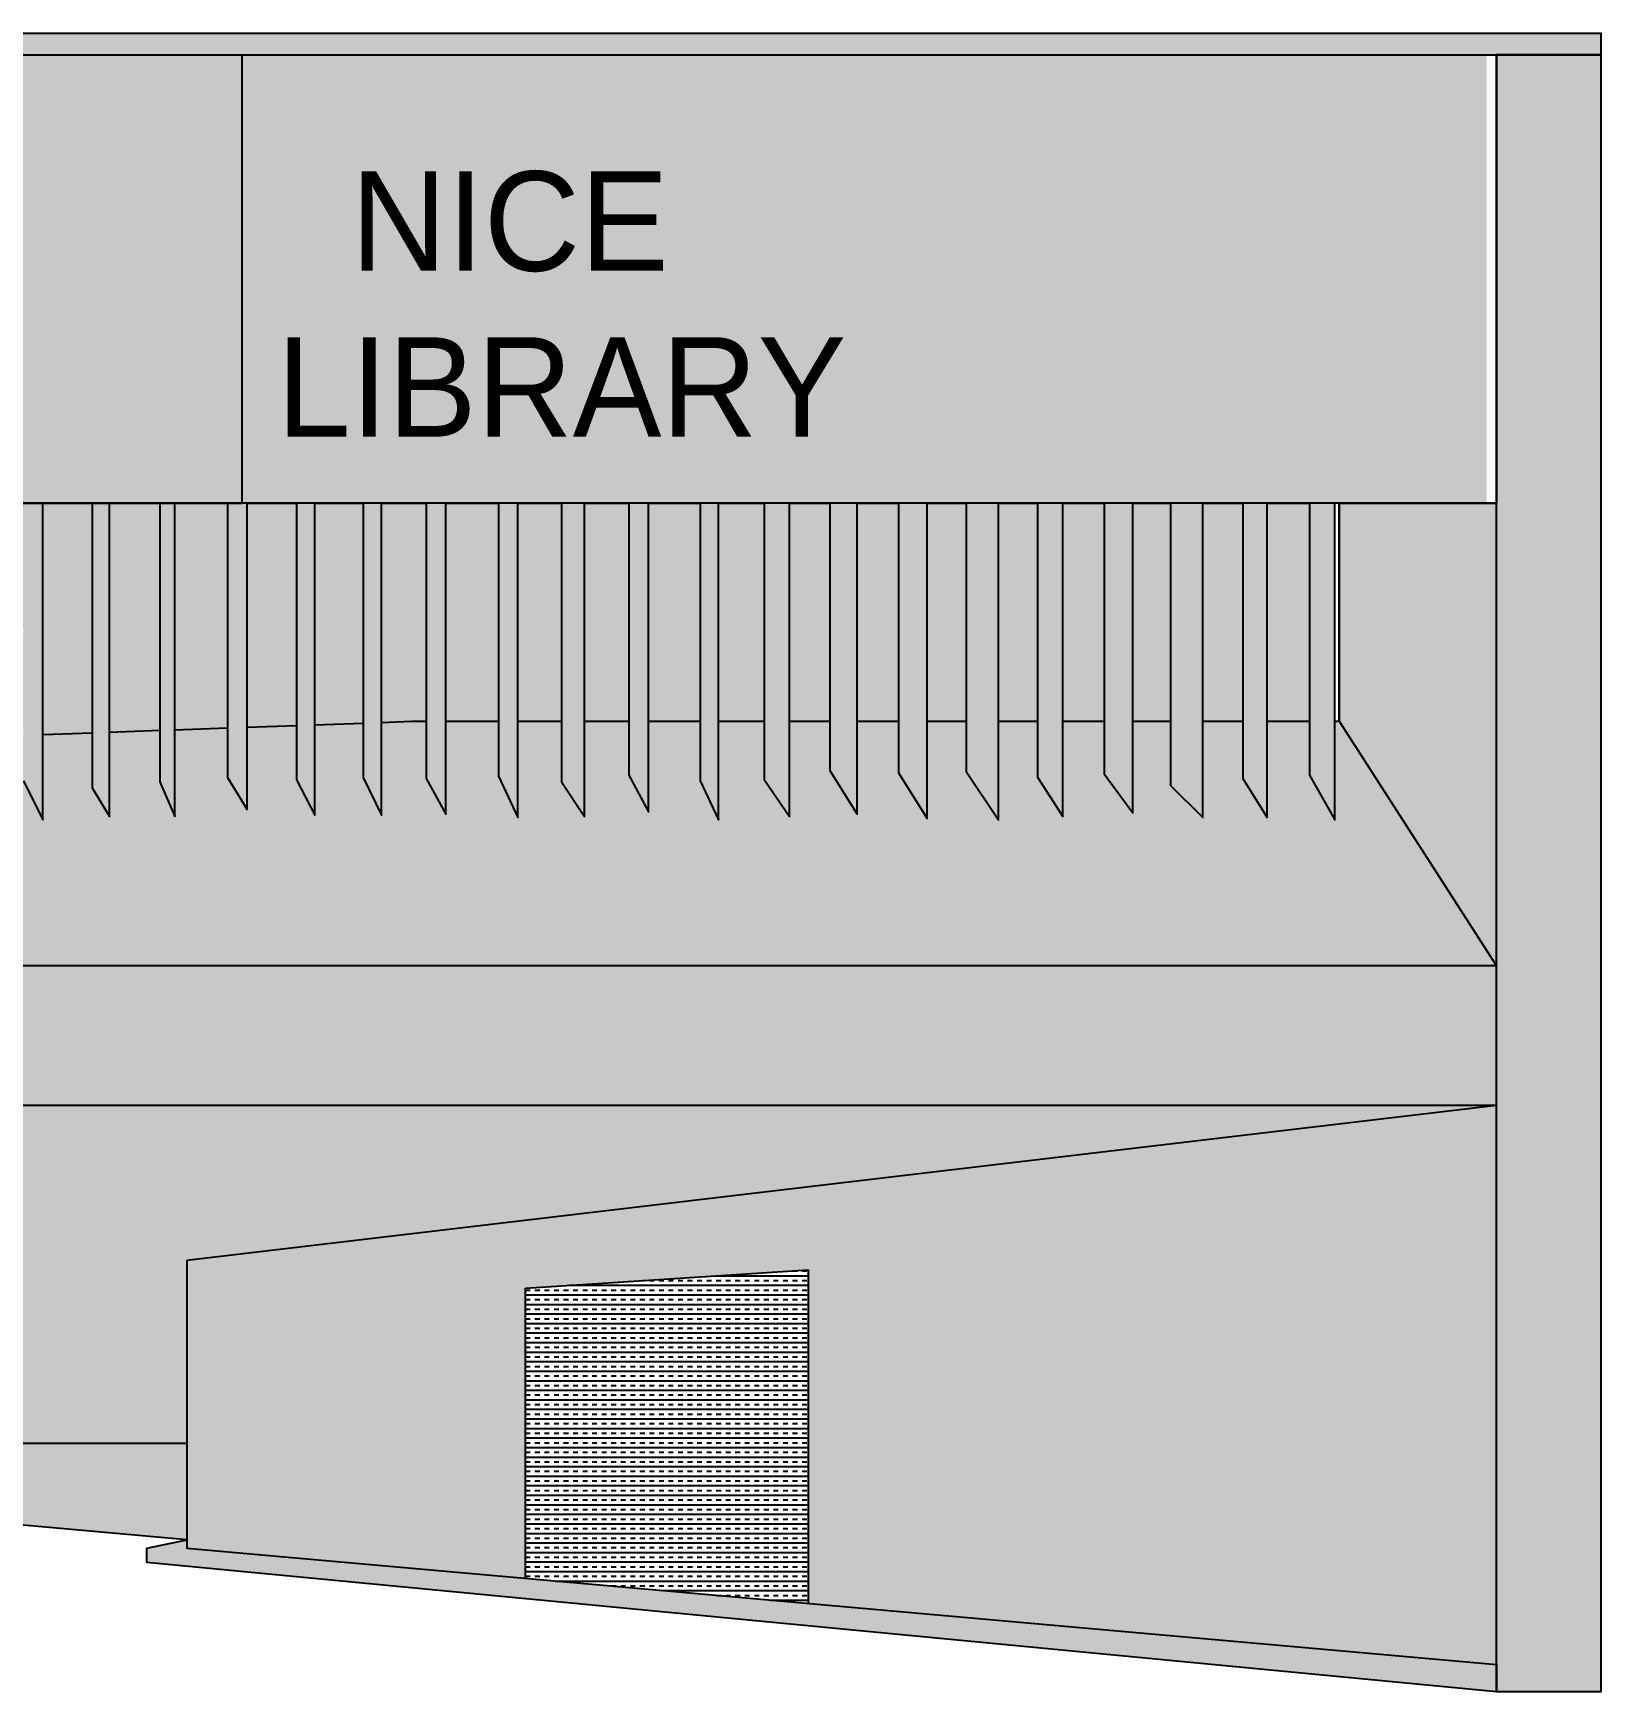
# Model space of a CAD drawing. Header units: inches. Extents: x 11.9 to 85.3, y 5.2 to 37.4.
# Drawn here: x 70.91 to 85.29, y 22.17 to 37.38 of the extents above; entities that cross this region are included whole.
import ezdxf

# ---------------------------------------------------------------- set-up
doc = ezdxf.new("R2010")
doc.units = ezdxf.units.IN
doc.header["$MEASUREMENT"] = 0
doc.layers.add('Layer1', color=7, linetype='Continuous')
doc.styles.get("Standard").update_dxf_attribs({"font": 'arial.ttf'})

msp = doc.modelspace()

# ---------------------------------------------------------------- hatches: boundary and pattern name
at = {"true_color": 0x383839}
h = msp.add_hatch(color=250, dxfattribs=at)
h.dxf.hatch_style = 1
h.paths.add_polyline_path([(85.287, 37.186), (85.287, 37.384), (16.01, 37.384), (16.01, 37.186)])
at = {"true_color": 0x212121}
h = msp.add_hatch(color=250, dxfattribs=at)
h.dxf.hatch_style = 1
h.paths.add_polyline_path([(54.572, 37.18), (50.066, 37.18), (50.066, 33.065), (54.572, 33.065)])
h.paths.add_polyline_path([(50.066, 37.18), (45.78, 37.18), (45.78, 33.065), (50.066, 33.065)])
h.paths.add_polyline_path([(63.635, 37.18), (59.061, 37.18), (59.061, 33.065), (63.635, 33.065)])
h.paths.add_polyline_path([(68.199, 37.18), (63.635, 37.18), (63.635, 33.065), (68.199, 33.065)])
h.paths.add_polyline_path([(72.737, 37.18), (68.199, 37.18), (68.199, 33.065), (72.737, 33.065)])
h.paths.add_polyline_path([(84.24, 37.18), (72.737, 37.18), (72.737, 33.065), (84.24, 33.065)])
h.paths.add_polyline_path([(45.78, 37.18), (41.299, 37.18), (41.299, 33.065), (45.78, 33.065)])
h.paths.add_polyline_path([(41.299, 37.18), (36.807, 37.18), (36.807, 33.065), (41.299, 33.065)])
h.paths.add_polyline_path([(36.807, 37.18), (32.309, 37.18), (32.309, 33.065), (36.807, 33.065)])
h.paths.add_polyline_path([(32.309, 37.18), (27.868, 37.18), (27.868, 33.065), (32.309, 33.065)])
h.paths.add_polyline_path([(27.868, 37.18), (23.419, 37.18), (23.419, 33.065), (27.868, 33.065)])
h.paths.add_polyline_path([(23.419, 37.18), (16.743, 37.18), (16.743, 33.065), (23.419, 33.065)])
h.paths.add_polyline_path([(76.521, 33.248), (76.521, 36.801)], flags=16)
at = {"true_color": 0x383839}
h = msp.add_hatch(color=250, dxfattribs=at)
h.dxf.hatch_style = 1
h.paths.add_polyline_path([(84.329, 22.171), (85.287, 22.171), (85.287, 37.186), (84.329, 37.186)])
at = {"true_color": 0x212121}
h = msp.add_hatch(color=250, dxfattribs=at)
h.dxf.hatch_style = 1
h.paths.add_polyline_path([(84.329, 28.831), (16.832, 28.831), (16.832, 27.549), (84.329, 27.549)])
h = msp.add_hatch()
h.set_pattern_fill('AR-B816C', color=251, scale=0.019)
h.paths.add_polyline_path([(84.329, 27.549), (72.321, 26.126), (72.321, 23.488), (75.427, 23.212), (75.427, 25.874), (78.018, 26.043), (78.018, 22.982), (84.329, 22.422)])
at = {"true_color": 0x939598}
h = msp.add_hatch(dxfattribs=at)
h.set_pattern_fill('TRANS', color=252, scale=0.35)
h.paths.add_polyline_path([(78.018, 26.043), (75.427, 25.874), (75.427, 23.212), (78.018, 22.982)])
at = {"true_color": 0x636466}
h = msp.add_hatch(color=251, dxfattribs=at)
h.dxf.hatch_style = 1
h.paths.add_polyline_path([(72.321, 23.565), (72.321, 24.448), (67.707, 24.448), (67.707, 24.063), (69.117, 24.063), (69.244, 24.063), (69.244, 23.842)])
at = {"true_color": 0x000000}
h = msp.add_hatch(color=18, dxfattribs=at)
h.dxf.hatch_style = 1
h.paths.add_polyline_path([(84.329, 22.422), (72.321, 23.488), (72.321, 23.565), (71.953, 23.49), (71.953, 23.357), (84.329, 22.171)])
at = {"layer": 'Layer1', "true_color": 0x636466}
h = msp.add_hatch(color=251, dxfattribs=at)
h.dxf.hatch_style = 1
h.paths.add_polyline_path([(84.329, 33.072), (82.887, 33.072), (82.887, 31.073), (84.329, 28.831)])
h.paths.add_polyline_path([(82.615, 33.072), (82.226, 33.072), (82.226, 31.073), (82.615, 31.073)])
h.paths.add_polyline_path([(82.005, 33.072), (81.636, 33.072), (81.636, 31.073), (82.005, 31.073)])
h.paths.add_polyline_path([(81.342, 33.072), (80.994, 33.072), (80.994, 31.073), (81.342, 31.073)])
h.paths.add_polyline_path([(80.731, 33.072), (80.352, 33.072), (80.352, 31.073), (80.731, 31.073)])
h.paths.add_polyline_path([(80.121, 33.072), (79.763, 33.072), (79.763, 31.073), (80.121, 31.073)])
h.paths.add_polyline_path([(79.468, 33.072), (79.11, 33.072), (79.11, 31.073), (79.468, 31.073)])
h.paths.add_polyline_path([(78.847, 33.072), (78.468, 33.072), (78.468, 31.073), (78.847, 31.073)])
h.paths.add_polyline_path([(78.216, 33.072), (77.848, 33.072), (77.848, 31.073), (78.216, 31.073)])
h.paths.add_polyline_path([(77.616, 33.072), (77.195, 33.072), (77.195, 31.073), (77.616, 31.073)])
h.paths.add_polyline_path([(77.027, 33.072), (76.553, 33.072), (76.553, 31.073), (77.027, 31.073)])
h.paths.add_polyline_path([(76.374, 33.072), (75.967, 33.072), (75.967, 31.073), (76.374, 31.073)])
h.paths.add_polyline_path([(75.757, 33.072), (75.357, 33.072), (75.357, 31.073), (75.757, 31.073)])
h.paths.add_polyline_path([(75.178, 33.072), (74.694, 33.072), (74.694, 31.073), (75.178, 31.073)])
h.paths.add_polyline_path([(74.515, 33.072), (74.104, 33.072), (74.104, 31.063), (74.379, 31.073), (74.515, 31.073)])
h.paths.add_polyline_path([(73.936, 33.072), (73.494, 33.072), (73.494, 31.041), (73.936, 31.057)])
h.paths.add_polyline_path([(73.326, 33.072), (72.873, 33.072), (72.873, 31.018), (73.326, 31.035)])
h.paths.add_polyline_path([(72.694, 33.072), (72.21, 33.072), (72.21, 30.995), (72.694, 31.012)])
h.paths.add_polyline_path([(72.073, 33.072), (71.61, 33.072), (71.61, 30.973), (72.073, 30.99)])
h.paths.add_polyline_path([(71.452, 33.072), (71, 33.072), (71, 30.951), (71.452, 30.967)])
h.paths.add_polyline_path([(70.829, 33.072), (70.4, 33.072), (70.4, 30.929), (70.822, 30.945)])
h.paths.add_polyline_path([(70.213, 33.072), (69.724, 33.072), (69.724, 30.905), (70.213, 30.923)])
h.paths.add_polyline_path([(69.589, 33.072), (69.132, 33.072), (69.132, 30.884), (69.589, 30.9)])
h.paths.add_polyline_path([(68.997, 33.072), (68.508, 33.072), (68.508, 30.861), (68.997, 30.879)])
h.paths.add_polyline_path([(68.375, 33.072), (67.892, 33.072), (67.892, 30.839), (68.375, 30.857)])
h.paths.add_polyline_path([(67.769, 33.072), (67.314, 33.072), (67.314, 30.818), (67.769, 30.835)])
h.paths.add_polyline_path([(67.19, 33.072), (66.715, 33.072), (66.715, 30.797), (67.19, 30.814)])
h.paths.add_polyline_path([(66.581, 33.072), (66.132, 33.072), (66.132, 30.776), (66.581, 30.792)])
h.paths.add_polyline_path([(65.991, 33.072), (65.517, 33.072), (65.517, 30.754), (65.991, 30.771)])
h.paths.add_polyline_path([(65.361, 33.072), (64.942, 33.072), (64.942, 30.733), (65.361, 30.748)])
h.paths.add_polyline_path([(64.787, 33.072), (64.324, 33.072), (64.324, 30.711), (64.787, 30.727)])
h.paths.add_polyline_path([(64.145, 33.072), (63.676, 33.072), (63.676, 30.687), (64.145, 30.704)])
h.paths.add_polyline_path([(63.522, 33.072), (63.076, 33.072), (63.076, 30.666), (63.522, 30.682)])
h.paths.add_polyline_path([(62.936, 33.072), (62.471, 33.072), (62.471, 30.662), (62.936, 30.662)])
h.paths.add_polyline_path([(62.333, 33.072), (61.839, 33.072), (61.839, 30.662), (62.333, 30.662)])
h.paths.add_polyline_path([(73.113, 33.361), (81.552, 33.361), (81.552, 36.913), (73.113, 36.913)], flags=9)
at = {"layer": 'Layer1', "true_color": 0x000000}
h = msp.add_hatch(color=18, dxfattribs=at)
h.dxf.hatch_style = 1
h.paths.add_polyline_path([(82.847, 33.072), (82.615, 33.072), (82.615, 30.58), (82.847, 30.17)])
h.paths.add_polyline_path([(82.226, 33.072), (82.005, 33.072), (82.005, 30.548), (82.226, 30.191)])
h.paths.add_polyline_path([(81.636, 33.072), (81.342, 33.072), (81.342, 30.485), (81.636, 30.191)])
h.paths.add_polyline_path([(80.994, 33.072), (80.731, 33.072), (80.731, 30.59), (80.994, 30.233)])
h.paths.add_polyline_path([(80.352, 33.072), (80.121, 33.072), (80.121, 30.559), (80.352, 30.201)])
h.paths.add_polyline_path([(79.763, 33.072), (79.468, 33.072), (79.468, 30.611), (79.763, 30.17)])
h.paths.add_polyline_path([(79.11, 33.072), (78.847, 33.072), (78.847, 30.601), (79.11, 30.18)])
h.paths.add_polyline_path([(78.468, 33.072), (78.216, 33.072), (78.216, 30.622), (78.468, 30.222)])
h.paths.add_polyline_path([(77.848, 33.072), (77.616, 33.072), (77.616, 30.538), (77.848, 30.201)])
h.paths.add_polyline_path([(77.195, 33.072), (77.027, 33.072), (77.027, 30.527), (77.195, 30.17)])
h.paths.add_polyline_path([(76.553, 33.072), (76.374, 33.072), (76.374, 30.58), (76.553, 30.243)])
h.paths.add_polyline_path([(75.967, 33.072), (75.757, 33.072), (75.757, 30.516), (75.967, 30.2)])
h.paths.add_polyline_path([(75.357, 33.072), (75.178, 33.072), (75.178, 30.568), (75.357, 30.19)])
h.paths.add_polyline_path([(74.694, 33.072), (74.515, 33.072), (74.515, 30.547), (74.694, 30.221)])
h.paths.add_polyline_path([(74.104, 33.072), (73.936, 33.072), (73.936, 30.558), (74.104, 30.211)])
h.paths.add_polyline_path([(73.494, 33.072), (73.326, 33.072), (73.326, 30.537), (73.494, 30.211)])
h.paths.add_polyline_path([(72.873, 33.072), (72.694, 33.072), (72.694, 30.558), (72.873, 30.263)])
h.paths.add_polyline_path([(72.21, 33.072), (72.073, 33.072), (72.073, 30.516), (72.21, 30.2)])
h.paths.add_polyline_path([(71.61, 33.072), (71.452, 33.072), (71.452, 30.463), (71.61, 30.2)])
h.paths.add_polyline_path([(71, 33.072), (70.829, 33.072), (70.821, 30.526), (71, 30.169)])
h.paths.add_polyline_path([(70.4, 33.072), (70.213, 33.072), (70.213, 30.462), (70.4, 30.141)])
h.paths.add_polyline_path([(69.724, 33.072), (69.589, 33.072), (69.589, 30.452), (69.724, 30.255)])
h.paths.add_polyline_path([(69.132, 33.072), (68.997, 33.072), (68.997, 30.462), (69.132, 30.203)])
h.paths.add_polyline_path([(68.508, 33.072), (68.375, 33.072), (68.375, 30.397), (68.508, 30.172)])
h.paths.add_polyline_path([(67.892, 33.072), (67.769, 33.072), (67.769, 30.32), (67.892, 30)])
h.paths.add_polyline_path([(67.314, 33.072), (67.19, 33.072), (67.19, 30.093), (67.314, 29.887)])
h.paths.add_polyline_path([(66.715, 33.072), (66.581, 33.072), (66.581, 30.083), (66.715, 29.928)])
h.paths.add_polyline_path([(66.132, 33.072), (65.991, 33.072), (65.991, 29.78), (66.132, 29.803)])
h.paths.add_polyline_path([(65.517, 33.072), (65.361, 33.072), (65.361, 29.632), (65.517, 29.646)])
h.paths.add_polyline_path([(64.942, 33.072), (64.787, 33.072), (64.787, 29.503), (64.942, 29.522)])
h.paths.add_polyline_path([(64.324, 33.072), (64.145, 33.072), (64.145, 29.411), (64.324, 29.431)])
h.paths.add_polyline_path([(63.676, 33.072), (63.522, 33.072), (63.522, 29.348), (63.676, 29.356)])
h.paths.add_polyline_path([(63.076, 33.072), (62.936, 33.072), (62.936, 29.221), (63.076, 29.249)])
h.paths.add_polyline_path([(62.471, 33.072), (62.333, 33.072), (62.333, 29.114), (62.471, 29.178)])
at = {"layer": 'Layer1', "true_color": 0x8d8e91}
h = msp.add_hatch(color=252, dxfattribs=at)
h.dxf.hatch_style = 1
h.paths.add_polyline_path([(18.916, 31.494), (16.832, 28.831), (84.329, 28.831), (82.887, 31.073), (74.379, 31.073), (62.982, 30.662), (50.555, 30.662), (41.964, 31.494)])
at = {"layer": 'Layer1', "true_color": 0x565658}
h = msp.add_hatch(color=251, dxfattribs=at)
h.dxf.hatch_style = 1
h.paths.add_polyline_path([(72.321, 26.126), (67.707, 26.128), (67.707, 24.448), (72.321, 24.448)])
h.paths.add_polyline_path([(84.329, 27.549), (67.707, 27.549), (67.707, 27.429), (67.707, 26.128), (72.321, 26.126)])

# ---------------------------------------------------------------- linework, layer by layer
for p, q in [((84.329, 27.549), (84.329, 28.831)), ((84.329, 27.549), (72.321, 26.126)), ((75.427, 25.874), (78.018, 26.043)), ((78.018, 26.043), (78.018, 22.982)), ((75.427, 23.212), (75.427, 25.874))]:
    msp.add_line(p, q)
for points in [[(16.01, 22.47), (16.01, 22.492), (16.01, 24.241), (16.01, 37.384), (16.01, 37.186), (85.287, 37.186), (84.329, 37.186)], [(16.01, 37.384), (85.287, 37.384), (85.287, 22.171), (84.329, 22.171), (84.329, 37.186), (84.329, 33.072), (16.832, 33.072), (16.832, 37.186)], [(50.156, 33.072), (54.662, 33.072), (54.662, 37.186), (59.151, 37.186), (59.151, 33.072), (63.725, 33.072), (63.725, 37.186), (68.289, 37.186), (68.289, 33.072), (72.827, 33.072), (72.827, 37.186), (77.442, 37.186)], [(50.156, 33.072), (54.662, 33.072), (54.662, 37.186), (59.151, 37.186), (59.151, 33.072), (63.725, 33.072), (63.725, 37.186), (68.289, 37.186), (68.289, 33.072), (72.827, 33.072), (72.827, 37.186), (77.442, 37.186)], [(82.847, 31.073), (82.887, 31.073), (82.887, 33.072), (82.887, 31.073), (84.329, 28.831), (16.832, 28.831), (18.916, 31.494)], [(82.847, 31.073), (82.887, 31.073), (82.887, 33.072), (82.887, 31.073), (84.329, 28.831), (16.832, 28.831), (18.916, 31.494)], [(70.821, 30.526), (71, 30.169), (71, 33.072), (71.452, 33.072), (71.452, 30.463), (71.61, 30.2), (71.61, 33.072), (72.073, 33.072), (72.073, 30.516), (72.21, 30.2), (72.21, 33.072), (72.694, 33.072), (72.694, 30.558), (72.873, 30.263), (72.873, 33.072), (73.326, 33.072), (73.326, 30.537), (73.494, 30.211), (73.494, 33.072), (73.936, 33.072), (73.936, 30.558), (74.104, 30.211), (74.104, 33.072), (74.515, 33.072), (74.515, 30.547), (74.694, 30.221), (74.694, 33.072), (75.178, 33.072), (75.178, 30.568), (75.357, 30.19), (75.357, 33.072), (75.757, 33.072), (75.757, 30.516), (75.967, 30.2), (75.967, 33.072), (76.374, 33.072), (76.374, 30.58), (76.553, 30.243), (76.553, 33.072), (77.027, 33.072), (77.027, 30.527), (77.195, 30.17), (77.195, 33.072), (77.616, 33.072), (77.616, 30.538), (77.848, 30.201), (77.848, 33.072), (78.216, 33.072), (78.216, 30.622), (78.468, 30.222), (78.468, 33.072), (78.847, 33.072), (78.847, 30.601), (79.11, 30.18), (79.11, 33.072), (79.468, 33.072), (79.468, 30.611), (79.763, 30.17), (79.763, 33.072), (80.121, 33.072), (80.121, 30.559), (80.352, 30.201), (80.352, 33.072), (80.731, 33.072), (80.731, 30.59), (80.994, 30.233), (80.994, 33.072), (81.342, 33.072), (81.342, 30.485), (81.636, 30.191), (81.636, 33.072), (82.005, 33.072), (82.005, 30.548), (82.226, 30.191), (82.226, 33.072), (82.615, 33.072), (82.615, 30.58), (82.847, 30.17), (82.847, 33.072)], [(72.873, 31.018), (73.326, 31.035)], [(72.873, 31.018), (73.326, 31.035)], [(73.494, 31.041), (73.936, 31.057)], [(73.494, 31.041), (73.936, 31.057)], [(74.104, 31.063), (74.379, 31.073), (74.515, 31.073)], [(74.104, 31.063), (74.379, 31.073), (74.515, 31.073)], [(74.694, 31.073), (75.178, 31.073)], [(74.694, 31.073), (75.178, 31.073)], [(75.357, 31.073), (75.757, 31.073)], [(75.357, 31.073), (75.757, 31.073)], [(75.967, 31.073), (76.374, 31.073)], [(75.967, 31.073), (76.374, 31.073)], [(76.553, 31.073), (77.027, 31.073)], [(76.553, 31.073), (77.027, 31.073)], [(77.195, 31.073), (77.616, 31.073)], [(77.195, 31.073), (77.616, 31.073)], [(77.848, 31.073), (78.216, 31.073)], [(77.848, 31.073), (78.216, 31.073)], [(78.468, 31.073), (78.847, 31.073)], [(78.468, 31.073), (78.847, 31.073)], [(79.11, 31.073), (79.468, 31.073)], [(79.11, 31.073), (79.468, 31.073)], [(79.763, 31.073), (80.121, 31.073)], [(79.763, 31.073), (80.121, 31.073)], [(80.352, 31.073), (80.731, 31.073)], [(80.352, 31.073), (80.731, 31.073)], [(80.994, 31.073), (81.342, 31.073)], [(80.994, 31.073), (81.342, 31.073)], [(81.636, 31.073), (82.005, 31.073)], [(81.636, 31.073), (82.005, 31.073)], [(82.226, 31.073), (82.615, 31.073)], [(82.226, 31.073), (82.615, 31.073)], [(71, 30.951), (71.452, 30.967)], [(71, 30.951), (71.452, 30.967)], [(71.61, 30.973), (72.073, 30.99)], [(71.61, 30.973), (72.073, 30.99)], [(72.21, 30.995), (72.694, 31.012)], [(72.21, 30.995), (72.694, 31.012)], [(84.329, 27.549), (16.832, 27.549)], [(84.329, 27.549), (16.832, 27.549)], [(72.321, 24.448), (67.707, 24.448), (67.707, 24.063), (67.707, 27.429), (63.27, 27.427), (19.22, 27.427), (19.22, 24.989), (63.27, 24.989), (63.27, 27.427)], [(72.321, 24.448), (67.707, 24.448), (67.707, 24.063), (67.707, 27.429), (63.27, 27.427), (19.22, 27.427), (19.22, 24.989), (63.27, 24.989), (63.27, 27.427)], [(72.321, 26.126), (72.321, 23.488), (84.329, 22.422), (84.329, 22.171), (71.953, 23.357), (71.953, 23.49), (72.321, 23.565), (69.244, 23.842)]]:
    msp.add_lwpolyline(points)
at = {"layer": 'Layer1'}
msp.add_line((82.887, 33.072), (84.329, 33.072), dxfattribs=at)

# ---------------------------------------------------------------- texts
at = {"insert": (73.145, 36.117), "char_height": 0.91285, "attachment_point": 1}
msp.add_mtext_dynamic_manual_height_columns('{\\fBatmanForeverAlternate|b0|i0|c0|p2;  NICE LIBRARY}', width=7.42904, gutter_width=0.228, heights=[0], dxfattribs=at)

doc.saveas('drawing.dxf')
